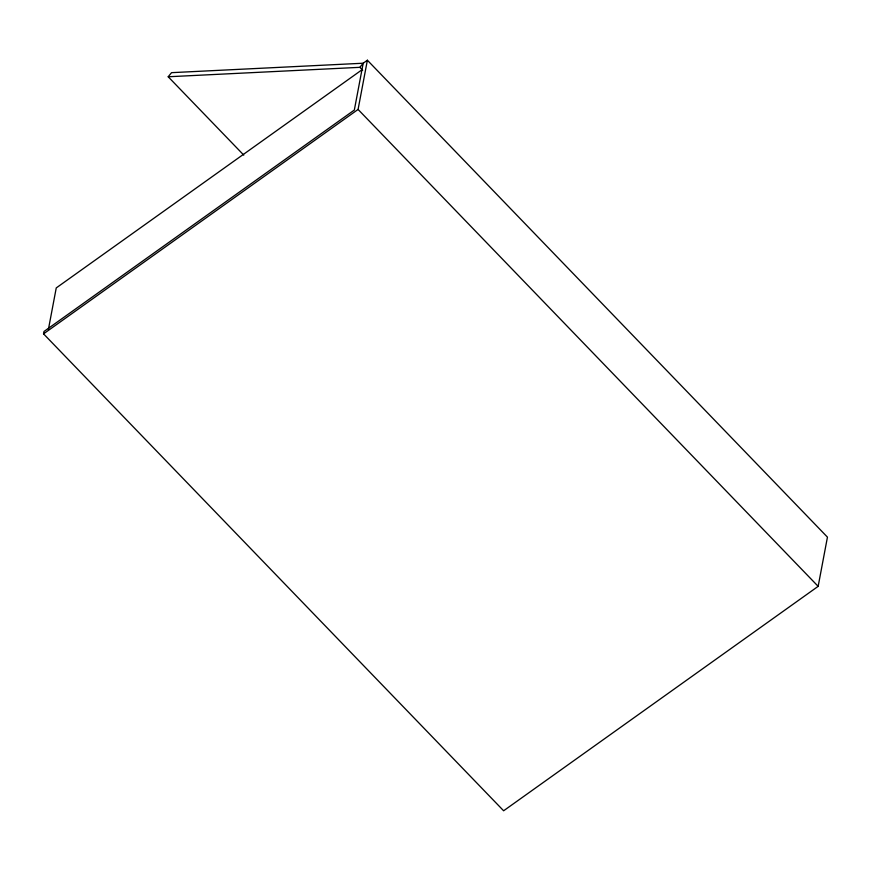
<?xml version="1.0" encoding="UTF-8"?>
<svg xmlns="http://www.w3.org/2000/svg" width="871" height="871" viewBox="0 0 871 871"><rect width="100%" height="100%" fill="white"/><g stroke="black" fill="none" stroke-linecap="round" stroke-linejoin="round"><path stroke-width="1.31" d="M43.55 333.854L43.996 331.481L354.334 110.051L363.185 63.224L367.377 60.23L827.45 537.146L818.152 586.346L503.623 810.77L43.55 333.854L358.079 109.441L367.377 60.23M48.438 329.227L56.245 287.931L362.271 69.582M168.201 76.768L171.543 72.663L363.185 63.224L359.843 67.328L168.201 76.768L243.782 155.114M359.843 67.328L362.674 70.268M358.079 109.441L818.152 586.346"/></g></svg>
